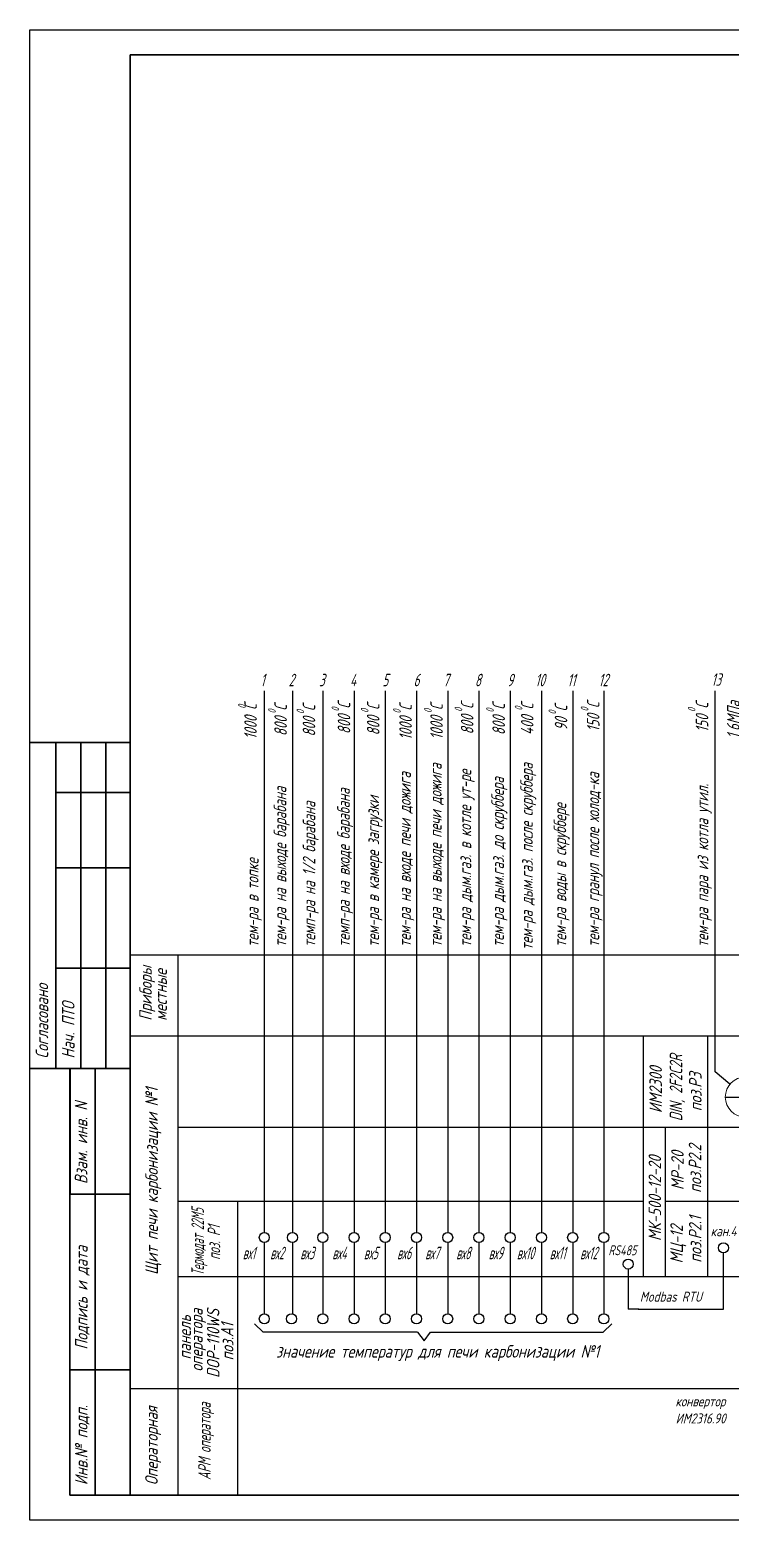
# Model space of a CAD drawing. Header units: millimetres. Extents: x 10 to 704, y -954 to -657.
# Drawn here: x 9.9 to 149.6, y -953.6 to -656.6 of the extents above; entities that cross this region are included whole.
import ezdxf

# ---------------------------------------------------------------- set-up
doc = ezdxf.new("R2010")
doc.units = ezdxf.units.MM
doc.layers.add('MAIN', color=7, linetype='Continuous', lineweight=50)
doc.layers.add('тонкие', color=7, linetype='Continuous', lineweight=20)
doc.layers.add('АСУТП', color=7, linetype='Continuous')
doc.styles.add('GOST тип А', font='GOST_A.TTF', dxfattribs={"oblique": 15})
doc.styles.get("Standard").update_dxf_attribs({"font": 'GOST_A.TTF', "oblique": 15})
doc.styles.add('АСУТП', font='GOST_A.TTF', dxfattribs={"oblique": 15})

msp = doc.modelspace()

# ---------------------------------------------------------------- linework, layer by layer
for p, q in [((9.92, -953.61), (9.92, -656.61)), ((9.92, -656.61), (704.21, -656.61)), ((148.6, -869.3), (156.6, -869.3)), ((131.9, -890.02), (132.2, -890.02)), ((56.67, -898.27), (56.67, -912.48)), ((62.27, -898.27), (62.27, -912.48)), ((68.33, -898.27), (68.33, -912.48)), ((74.56, -898.27), (74.56, -912.48)), ((80.78, -898.27), (80.78, -912.48)), ((87.01, -898.27), (87.01, -912.48)), ((93.24, -898.27), (93.24, -912.48)), ((99.47, -898.27), (99.47, -912.48)), ((105.7, -898.27), (105.7, -912.48)), ((111.93, -898.27), (111.93, -912.48)), ((118.16, -898.27), (118.16, -912.48)), ((124.38, -898.27), (124.38, -912.48)), ((148.21, -911.55), (148.21, -900.33)), ((129.24, -903.57), (129.24, -911.55)), ((131.36, -911.55), (129.24, -911.55)), ((131.19, -911.55), (148.21, -911.55)), ((54.73, -914.48), (56.44, -916.13)), ((125.96, -914.48), (124.25, -916.13)), ((87.2, -916.13), (56.44, -916.13)), ((87.2, -916.13), (88.55, -917.86)), ((88.55, -917.86), (89.8, -916.13)), ((89.8, -916.13), (124.25, -916.13)), ((29.92, -927.36), (66.9, -927.36)), ((704.21, -953.61), (9.92, -953.61))]:
    msp.add_line(p, q)
at = {"lineweight": 30}
for p, q in [((29.92, -948.61), (29.92, -661.61)), ((29.92, -661.61), (698.98, -661.61))]:
    msp.add_line(p, q, dxfattribs=at)
at = {"lineweight": -3}
for p, q in [((146.57, -864.24), (146.57, -788.33)), ((149.53, -866.73), (146.57, -864.24))]:
    msp.add_line(p, q, dxfattribs=at)
at = {"color": 7, "linetype": 'Continuous'}
for centre in [(56.67, -897.27), (62.27, -897.27), (68.33, -897.27), (74.56, -897.27), (80.78, -897.27), (87.01, -897.27), (93.24, -897.27), (99.47, -897.27), (105.7, -897.27), (111.93, -897.27), (118.16, -897.27), (124.38, -897.27), (148.22, -899.33), (129.24, -902.57), (56.67, -913.48), (62.1, -913.48), (68.33, -913.48), (74.56, -913.48), (80.78, -913.48), (87.01, -913.48), (93.24, -913.48), (99.47, -913.48), (105.7, -913.48), (111.93, -913.48), (118.16, -913.48), (124.38, -913.48)]:
    msp.add_circle(centre, 1, dxfattribs=at)
at = {"layer": 'MAIN', "color": 7, "linetype": 'Continuous', "lineweight": -3}
for p, q in [((56.67, -788.33), (56.67, -896.27)), ((62.27, -788.33), (62.27, -896.27)), ((68.33, -788.33), (68.33, -896.27)), ((68.33, -788.33), (68.33, -896.27)), ((74.56, -788.33), (74.56, -896.27)), ((80.78, -788.33), (80.78, -896.27)), ((87.01, -788.33), (87.01, -896.27)), ((93.24, -788.33), (93.24, -896.27)), ((99.47, -788.33), (99.47, -896.27)), ((105.7, -788.33), (105.7, -896.27)), ((111.93, -788.33), (111.93, -896.27)), ((118.16, -788.33), (118.16, -896.27)), ((124.38, -788.33), (124.38, -896.27)), ((29.92, -840.98), (220.16, -840.98)), ((39.4, -840.98), (39.4, -948.61)), ((29.92, -857.12), (510.34, -857.12)), ((132.2, -857.12), (132.2, -875.28)), ((145.04, -857.12), (145.04, -875.32)), ((39.4, -875.28), (510.34, -875.28)), ((132.2, -875.28), (132.2, -904.99)), ((136.62, -875.28), (136.62, -905.03)), ((145.04, -875.28), (145.04, -905.03)), ((39.36, -890.02), (131.9, -890.02)), ((51.34, -890.02), (51.34, -948.61)), ((136.67, -890.02), (510.34, -890.02)), ((39.41, -905.03), (510.35, -905.03)), ((41.02, -927.36), (510.34, -927.36))]:
    msp.add_line(p, q, dxfattribs=at)
at = {"layer": 'MAIN', "color": 7, "linetype": 'Continuous', "lineweight": 30}
for p, q in [((9.91, -798.62), (29.91, -798.62)), ((15.1, -798.62), (15.1, -863.62)), ((20.1, -798.62), (20.1, -863.62)), ((25.1, -798.62), (25.1, -863.62)), ((15.1, -808.62), (29.91, -808.62)), ((15.1, -823.62), (29.91, -823.62)), ((15.1, -843.62), (29.91, -843.62)), ((9.91, -863.62), (29.91, -863.62)), ((22.91, -863.63), (22.91, -948.63)), ((17.91, -888.63), (29.91, -888.63)), ((17.91, -948.63), (17.91, -888.63)), ((17.91, -923.63), (29.91, -923.63)), ((17.91, -948.63), (698.98, -948.63))]:
    msp.add_line(p, q, dxfattribs=at)
at = {"layer": 'MAIN', "color": 7, "linetype": 'Continuous', "lineweight": 40}
msp.add_line((17.91, -863.63), (17.91, -888.63), dxfattribs=at)
at = {"layer": 'тонкие', "color": 7, "linetype": 'Continuous'}
msp.add_circle((152.6, -869.3), 4, dxfattribs=at)

# ---------------------------------------------------------------- texts
at = {"color": 0, "linetype": 'Continuous', "oblique": 15}
msp.add_text('Modbas RTU ', height=2, dxfattribs=at).set_placement((131.56, -910.07))
at = {"layer": 'MAIN', "color": 7, "linetype": 'Continuous', "lineweight": -3, "oblique": 15}
for s, p in [('Приборы', (34.24, -854.1)), ('местные', (37.24, -854.1)), ('Согласовано', (13.58, -861.62)), ('Нач. ПТО', (18.83, -861.62)), ('Щит печи карбонизации №1', (35.45, -904.72)), ('Взам. инв. N', (21.38, -886.63)), ('Подпись и дата', (21.43, -919.63)), ('Инв.№ подп.', (21.43, -946.63))]:
    msp.add_text(s, height=2.5, rotation=90, dxfattribs=at).set_placement(p)
at = {"layer": 'MAIN', "color": 7, "linetype": 'Continuous', "lineweight": -3, "style": 'GOST тип А', "oblique": 15, "width": 0.9}
msp.add_text('DIN, 2F2C2R', height=2.5, rotation=90, dxfattribs=at).set_placement((140.01, -874.11))
at = {"layer": 'MAIN', "color": 7, "linetype": 'Continuous', "lineweight": -3, "style": 'GOST тип А', "oblique": 15}
for s, p in [('ИМ2300', (135.96, -872.49)), (' поз.Р3', (143.88, -873.39)), (' поз.Р2.2', (143.8, -889.67)), ('МК-500-12-20', (135.8, -897.99)), ('МР-20', (140.31, -887.83)), (' поз.Р2.1', (143.84, -903.58)), ('МЦ-12', (140.13, -902.44))]:
    msp.add_text(s, height=2.5, rotation=90, dxfattribs=at).set_placement(p)
at = {"layer": 'АСУТП', "color": 0, "linetype": 'Continuous', "style": 'АСУТП', "oblique": 15}
msp.add_text('значение температур для печи карбонизации №1 ', height=2.5, dxfattribs=at).set_placement((59.03, -921.22))
at = {"layer": 'тонкие', "color": 7, "linetype": 'Continuous', "oblique": 15}
for s, height, width, p in [('1', 2.5, 0.8, (55.92, -787.44)), ('2', 2.5, 0.8, (61.52, -787.44)), ('3', 2.5, 0.8, (67.58, -787.44)), ('4', 2.5, 0.8, (73.76, -787.44)), ('5', 2.5, 0.8, (80.2, -787.44)), ('6', 2.5, 0.8, (86.43, -787.44)), ('7', 2.5, 0.8, (92.33, -787.44)), ('8', 2.5, 0.8, (98.66, -787.44)), ('9', 2.5, 0.8, (105.11, -787.44)), ('10', 2.5, 0.8, (110.7, -787.44)), ('11', 2.5, 0.8, (117.1, -787.44)), ('12', 2.5, 0.8, (123.32, -787.44)), ('13', 2.5, 0.8, (145.82, -787.34)), ('вх1', 2.5, 0.7, (52.36, -901.62)), ('вх2', 2.5, 0.7, (57.84, -901.62)), ('вх3', 2.5, 0.7, (63.84, -901.62)), ('вх4', 2.5, 0.7, (70.23, -901.62)), ('вх5', 2.5, 0.7, (76.51, -901.62)), ('вх6', 2.5, 0.7, (83.15, -901.62)), ('вх7', 2.5, 0.7, (88.76, -901.62)), ('вх8', 2.5, 0.7, (94.94, -901.62)), ('вх9', 2.5, 0.7, (101.4, -901.62)), ('вх10', 2.5, 0.7, (107.02, -901.62)), ('вх11', 2.5, 0.7, (113.57, -901.62)), ('вх12', 2.5, 0.7, (119.64, -901.62)), ('RS485', 2, 0.9, (125.28, -900.82))]:
    msp.add_text(s, height=height, dxfattribs=dict(at, width=width)).set_placement(p)
for s, height, width, p in [('150 C', 2.5, 0.9, (123.51, -796.47)), ('0', 1.5, 0.9, (52.95, -791.91)), ('1000 C', 2.5, 0.9, (55.18, -797.99)), ('0', 1.5, 0.9, (58.94, -792.86)), ('800 C', 2.5, 0.9, (61.17, -797.36)), ('0', 1.5, 0.9, (64.61, -792.95)), ('800 C', 2.5, 0.9, (66.83, -797.45)), ('0', 1.5, 0.9, (71.59, -792.46)), ('800 C', 2.5, 0.9, (73.81, -796.96)), ('0', 1.5, 0.9, (77.42, -792.72)), ('800 C', 2.5, 0.9, (79.64, -797.22)), ('0', 1.5, 0.9, (83.86, -792.86)), ('1000 C', 2.5, 0.9, (86.09, -798.14)), ('0', 1.5, 0.9, (90.04, -792.75)), ('1000 C', 2.5, 0.9, (92.27, -798.03)), ('0', 1.5, 0.9, (96.14, -792.52)), ('800 C', 2.5, 0.9, (98.37, -797.02)), ('0', 1.5, 0.9, (102.43, -792.67)), ('800 C', 2.5, 0.9, (104.66, -797.17)), ('0', 1.5, 0.9, (108.12, -792.28)), ('400 C', 2.5, 0.9, (110.35, -797.12)), ('0', 1.5, 0.9, (114.86, -793.07)), ('90 C', 2.5, 0.9, (117.09, -796.24)), ('0', 1.5, 0.9, (121.28, -792.45)), ('0', 1.5, 0.9, (142.63, -792.54)), ('150 C', 2.5, 0.9, (145.21, -796.57)), ('1,6МПа', 2.5, 0.9, (151.45, -797.85)), ('тем-ра на входе печи дожига', 2.5, 0.9, (85.89, -839.4)), ('тем-ра на выходе печи дожига', 2.5, 0.9, (92.04, -839.4)), ('тем-ра дым.газ. в котле ут-ре', 2.5, 0.9, (97.93, -839.4)), ('тем-ра дым.газ. после скруббера', 2.5, 0.9, (110.21, -840.02)), ('тем-ра гранул после холод-ка', 2.5, 0.9, (123.45, -839.4)), ('тем-ра на выходе барабана', 2.5, 0.9, (61.05, -839.4)), ('темп-ра на входе барабана', 2.5, 0.9, (73.71, -839.4)), ('тем-ра дым.газ. до скруббера', 2.5, 0.9, (104.45, -839.4)), ('тем-ра пара из котла утил.', 2.5, 0.9, (145.22, -839.44)), ('темп-ра на 1/2 барабана', 2.5, 0.9, (66.84, -839.4)), ('тем-ра в камере загрузки', 2.5, 0.9, (79.56, -839.4)), ('тем-ра воды в скруббере', 2.5, 0.9, (116.87, -839.4)), ('тем-ра в топке', 2.5, 0.9, (55.52, -839.4)), ('Термодат 22М5', 2.5, 0.7, (44.63, -904.85)), ('поз. Р1', 2.5, 0.8, (47.88, -901.74)), ('АРМ оператора', 2.5, 0.8, (45.99, -945.61))]:
    msp.add_text(s, height=height, rotation=90, dxfattribs=dict(at, width=width)).set_placement(p)
for s, p in [('кан.4', (145.67, -897.02)), ('конвертор', (138.65, -930.93)), ('ИМ2316.90', (138.7, -934.34))]:
    msp.add_text(s, height=2, dxfattribs=at).set_placement(p)
for s, p in [(' оператора', (44.38, -925.27)), ('DOP-110WS ', (47.72, -925.27)), ('панель ', (42.04, -921.59)), (' поз.A1', (50.52, -923.05)), ('Операторная', (35.42, -946.64))]:
    msp.add_text(s, height=2.5, rotation=90, dxfattribs=at).set_placement(p)

doc.saveas('drawing.dxf')
